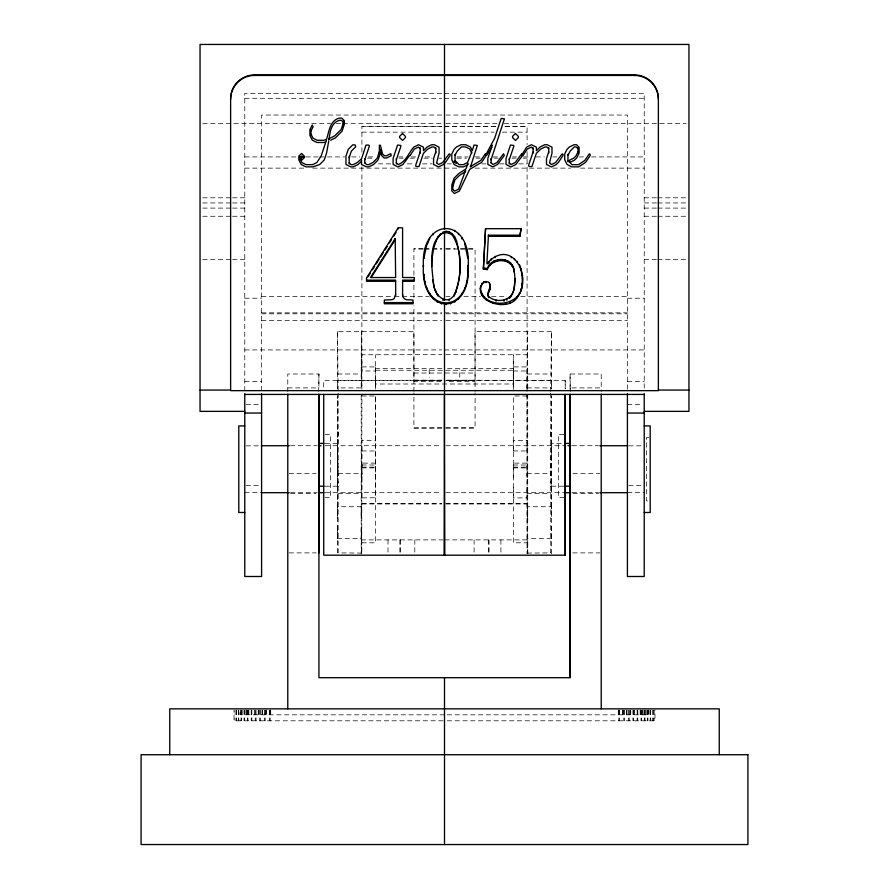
<?xml version="1.0" encoding="UTF-8"?>
<svg xmlns="http://www.w3.org/2000/svg" width="889" height="889" viewBox="0 0 889 889"><rect width="100%" height="100%" fill="white"/><g stroke="black" fill="none" stroke-linecap="round" stroke-linejoin="round"><path stroke-width="0.67" stroke-dasharray="4.45 3.33" d="M337.476 485.461L338.176 486.505M337.476 459.246L338.176 431.987M361.879 497.74L361.879 440.522L375.636 440.522M361.912 366.913L375.669 366.913L375.636 370.98L361.879 370.98L361.912 354.755L441.866 354.667M361.879 395.994L375.636 395.994L375.636 497.74L361.879 497.896M375.669 389.126L375.669 354.755M441.844 428.031L413.918 428.031L413.918 392.86M413.918 391.516L413.918 305.727M413.918 297.426L413.918 283.558M413.918 275.29L413.918 248.853L423.231 248.853M459.757 377.247L459.757 369.346M527.088 487.239L527.077 497.896L513.331 497.896L513.331 487.239M513.331 477.371L513.297 463.113L527.055 463.113L527.077 477.371M513.331 451.179L513.331 440.522L527.077 440.677M513.331 389.415L513.297 354.755L513.297 389.126M527.077 451.179L527.077 440.522M527.077 389.415L527.055 366.913L513.297 366.913M527.722 553.791L527.722 395.461M527.733 388.515L527.599 331.553L527.033 391.427M527.666 526.788L527.666 538.601L551.38 538.601L551.391 533.933M527.666 508.864L527.677 506.73L551.391 506.741L551.391 518.543M550.736 391.571L551.436 331.575L551.436 388.793L551.436 380.503L445.733 380.148M551.424 553.803L551.436 395.761L551.436 486.183L550.736 486.505M551.38 508.875L551.391 507.275M565.204 380.503L565.204 388.815L565.204 380.503L445.845 380.503L474.993 380.148M337.531 538.601L337.531 526.788L337.531 538.601L361.245 538.601L361.245 526.788L361.245 538.601M361.245 506.73L361.234 518.543L361.245 506.73L337.52 506.741L337.52 518.543L337.476 395.761L337.487 553.803M551.391 506.741L551.436 475.482M563.737 486.194L551.258 486.183L551.436 443.378L550.736 431.987M361.879 477.371L361.912 463.113L375.669 463.113L375.636 477.371M375.669 380.681L375.647 384.004L513.32 384.004L513.297 368.513L445.778 368.424M527.033 395.438L527.166 553.536L527.244 539.89M318.729 391.571L318.929 374.002L287.78 374.002L287.78 391.571M550.736 475.804L551.258 442.989M361.667 539.89L361.745 553.536L361.912 395.116M325.174 486.194L337.653 486.183L338.176 481.56M550.736 445.722L551.436 443.378L563.737 443.389M337.653 486.183L337.653 442.989M361.79 553.08L338.176 552.891L338.176 392.871M337.476 331.575L338.176 391.571M441.855 380.148L337.476 380.503L337.476 388.826L337.476 331.575L413.918 331.564L413.918 381.481L441.844 381.481M441.722 93.323L244.775 93.323L244.775 389.604M444.5 93.323L644.225 93.323L644.225 389.604M244.775 98.301L441.722 98.301M444.5 98.301L644.225 98.301M441.733 115.037L261.588 115.037L261.588 389.604M445.889 115.037L627.412 115.037L627.412 389.604M202.825 123.627L330.608 123.627M336.164 123.627L341.72 123.627M343.11 123.627L441.722 123.627M445.889 123.627L497.273 123.627M504.219 123.627L686.175 123.627M441.744 126.449L361.912 126.449L361.912 152.852M444.5 126.449L496.807 126.449M505.063 126.449L527.088 126.449L527.088 144.674M361.912 126.594L441.744 126.594M444.5 126.594L496.807 126.594M505.063 126.594L527.088 126.594M361.912 132.15L441.744 132.15M444.5 132.15L494.051 132.15M502.318 132.15L527.088 132.15M244.775 156.92L296.093 156.92M305.805 156.92L318.284 156.92M319.673 156.92L344.632 156.92M351.577 156.92L359.889 156.92M368.213 156.92L375.147 156.92M398.728 156.92L402.895 156.92M411.207 156.92L416.763 156.92M425.086 156.92L432.021 156.92M456.979 156.92L468.081 156.92M475.015 156.92L480.56 156.92M493.039 156.92L497.207 156.92M512.464 156.92L516.62 156.92M523.554 156.92L529.111 156.92M536.045 156.92L544.368 156.92M552.68 156.92L556.847 156.92M579.039 156.92L584.584 156.92M591.518 156.92L644.225 156.92M367.413 158.153L374.302 158.153M399.072 158.153L403.206 158.153M410.085 158.153L415.596 158.153M423.853 158.153L432.11 158.153M438.988 158.153L441.744 158.153M456.89 158.153L466.525 158.153M476.16 158.153L480.293 158.153M494.051 158.153L498.184 158.153M511.953 158.153L516.076 158.153M522.965 158.153L527.088 158.153M378.425 163.865L390.816 163.865M407.329 163.865L414.218 163.865M422.475 163.865L432.11 163.865M447.256 163.865L451.379 163.865M481.66 163.865L485.794 163.865M499.562 163.865L505.063 163.865M518.832 163.865L527.088 163.865M244.775 168.132L304.416 168.132M312.739 168.132L350.188 168.132M351.577 168.132L365.446 168.132M366.824 168.132L441.722 168.132M444.5 168.132L458.368 168.132M475.015 168.132L570.716 168.132M580.428 168.132L644.225 168.132M202.759 197.803L231.218 197.803M232.574 197.803L244.775 197.803M644.225 197.803L656.426 197.803M657.782 197.803L686.241 197.803M202.759 202.948L231.218 202.948M232.574 202.948L244.775 202.948M644.225 202.948L656.426 202.948M657.782 202.948L686.241 202.948M202.759 208.093L231.218 208.093M232.574 208.093L244.775 208.093M644.225 208.093L656.426 208.093M657.782 208.093L686.241 208.093M202.759 216.26L231.218 216.26M232.574 216.26L244.775 216.26M644.225 216.26L656.426 216.26M657.782 216.26L686.241 216.26M424.553 248.853L431.209 248.853M432.532 248.853L441.844 248.853M445.834 248.853L455.135 248.853M460.458 248.853L467.103 248.853M468.436 248.853L475.082 248.853L475.082 391.516M423.231 248.998L413.918 248.853M424.553 248.998L431.209 248.998M432.532 248.998L441.844 248.998M445.834 248.998L459.124 248.998M460.458 248.998L467.103 248.998M468.436 248.998L475.082 248.998M202.759 259.355L231.218 259.355M232.574 259.355L244.775 259.355M644.225 259.355L656.426 259.355M657.782 259.355L686.241 259.355M261.588 296.593L393.227 296.593M394.616 296.593L429.254 296.593M445.889 296.593L450.045 296.593M463.902 296.593L480.527 296.593M491.617 296.593L506.852 296.593M520.71 296.593L627.412 296.593M244.775 298.226L261.588 298.226M627.412 298.226L644.225 298.226M261.588 312.839L441.733 312.839M444.5 312.839L627.412 312.839M261.588 313.806L441.733 313.806M445.889 313.806L627.412 313.806M261.588 320.451L441.733 320.451M445.889 320.451L627.412 320.451M551.436 331.575L474.993 331.564L475.048 381.481L445.789 381.481M244.775 349.922L441.722 349.922M444.5 349.922L644.225 349.922M445.778 354.667L527.055 354.755M441.866 368.424L375.669 368.513M375.647 370.246L513.32 370.246M513.331 370.98L527.077 370.98M413.918 373.024L475.037 373.024M337.653 373.991L361.667 374.002L361.879 387.915L338.176 387.915M527.244 374.002L551.258 373.991M570.071 389.26L570.071 374.002L601.22 374.002L601.22 391.571M244.775 381.337L261.588 381.337M627.412 381.337L644.225 381.337M287.78 387.915L318.729 387.915M527.033 387.915L550.736 387.915M570.071 374.002L570.271 387.915L601.22 387.915M527.077 395.994L513.331 395.994L513.331 542.823L527.077 542.823L527.088 395.116M246.064 404.528L261.588 404.428M627.412 404.428L642.936 404.528M441.844 427.887L413.918 428.031M445.834 427.887L475.082 427.887M445.834 428.031L475.082 428.031L475.082 392.86M325.096 434.354L330.597 434.354L330.597 497.451L325.096 497.451M563.815 434.354L558.314 434.354L558.314 497.451L563.815 497.451M649.003 437.499L646.614 437.499L646.614 500.918L649.003 500.918M325.174 443.389L337.476 443.378L338.176 445.722M246.064 445.834L260.299 445.834M290.47 445.722L316.895 445.722M325.218 445.722L441.722 445.722M445.889 445.722L563.782 445.722M572.105 445.722L598.53 445.722M628.701 445.834L642.936 445.834M361.912 450.956L375.669 450.956M513.297 450.956L527.055 450.956M361.901 465.003L375.647 465.003M513.309 465.003L527.066 465.003M361.879 467.136L375.636 467.136M513.331 467.136L527.077 467.136M361.879 467.892L375.636 467.892M513.331 467.892L527.088 467.892M289.125 473.67L316.028 473.67M338.176 473.67L361.879 473.67M527.033 473.67L550.736 473.67M572.972 473.67L599.875 473.67M246.064 485.661L260.299 485.661M628.701 485.661L642.936 485.661M244.775 492.695L261.588 492.584M290.547 492.695L316.895 492.695M325.218 492.695L441.722 492.695M445.889 492.695L563.782 492.695M572.105 492.695L598.453 492.695M627.412 492.584L644.225 492.695M290.47 493.506L316.028 493.506M338.176 493.506L361.879 493.506M527.033 493.506L550.736 493.506M572.972 493.506L598.53 493.506M361.912 503.752L441.744 503.752M445.878 503.752L527.088 503.752M361.912 503.896L441.744 503.896M445.878 503.896L527.088 503.896M361.201 539.89L442.855 539.89M444.722 539.89L527.722 539.89L527.722 553.914M361.879 542.823L375.636 542.823L375.636 395.994M289.125 552.891L316.217 552.891M572.783 552.891L599.875 552.891M444.5 714.823L239.997 714.823L239.997 710.044M447.256 714.823L649.003 714.823L649.003 710.044M443.122 720.801L234.029 720.801L234.029 710.178M447.256 720.801L654.971 720.801L654.971 710.178M413.918 380.148L441.689 380.47L323.707 380.503L323.718 388.815M361.667 374.002L361.312 331.553L361.19 388.515M527.121 553.08L550.736 552.891L550.736 392.871M550.736 481.56L551.258 486.183M337.476 443.378L338.176 475.804M551.436 443.378L551.436 459.246M551.38 538.601L551.38 526.788M527.677 506.73L527.677 518.543M527.666 538.601L527.666 536.467M653.904 710.178L653.904 720.801M653.882 710.178L653.882 720.801M652.404 710.178L652.337 720.801M650.437 710.178L650.437 720.801M650.237 710.178L650.237 720.801M648.137 710.044L648.014 714.823M647.959 710.178L647.959 720.801M647.625 710.178L647.625 720.801M646.792 710.044L646.803 714.823M645.114 710.044L645.114 714.823M644.992 710.044L644.992 720.801M644.536 710.178L644.536 720.801M642.991 710.044L642.991 714.823M642.758 710.044L642.758 714.823M641.591 710.178L641.591 720.801M641.036 710.178L641.036 720.801M640.458 710.044L640.458 714.823M640.124 710.044L640.124 714.823M637.802 710.178L637.802 720.801M637.557 710.044L637.557 714.823M637.124 710.044L637.146 720.801M634.313 710.044L634.313 714.823M633.813 710.044L633.813 714.823M633.679 710.178L633.679 720.801M632.935 710.178L632.935 720.801M630.779 710.044L630.779 714.823M630.212 710.044L630.212 714.823M629.268 710.178L629.268 720.801M628.467 710.178L628.467 720.801M627.012 710.044L627.012 714.823M626.389 710.044L626.389 714.823M624.645 710.178L624.645 720.801M623.8 710.178L623.8 720.801M623.056 710.044L623.056 714.823M622.389 710.044L622.389 714.823M619.6 710.178L619.6 720.801M618.966 710.044L618.966 714.823M618.811 710.178L618.811 720.801M618.277 710.044L618.277 714.823M570.271 387.915L570.271 391.571M527.088 151.563L527.088 389.582M500.907 539.89L500.907 555.181M489.061 539.89L489.061 555.181M488.439 539.89L488.439 555.181M474.104 539.89L474.104 555.181M429.209 369.346L429.209 377.247M414.807 539.89L414.807 555.181M400.472 539.89L400.472 553.914M399.85 539.89L399.85 555.181M388.004 539.89L388.004 555.181M375.669 366.913L375.636 389.415M361.912 166.81L361.879 391.427M361.19 395.461L361.201 553.914M318.929 374.002L318.929 389.26M270.723 710.044L270.723 714.823M270.189 710.178L270.189 720.801M270.034 710.044L270.034 714.823M269.4 710.178L269.4 720.801M266.611 710.044L266.611 714.823M265.944 710.044L265.944 714.823M265.2 710.178L265.2 720.801M264.355 710.178L264.355 720.801M262.611 710.044L262.611 714.823M261.988 710.044L261.988 714.823M260.533 710.178L260.533 720.801M259.732 710.178L259.732 720.801M258.788 710.044L258.788 714.823M258.221 710.044L258.221 714.823M256.065 710.178L256.065 720.801M255.187 710.044L255.321 720.801M254.687 710.044L254.687 714.823M251.876 710.044L251.854 720.801M251.443 710.044L251.443 714.823M251.198 710.178L251.198 720.801M248.876 710.044L248.876 714.823M248.542 710.044L248.542 714.823M247.964 710.178L247.964 720.801M247.409 710.178L247.409 720.801M246.242 710.044L246.242 714.823M246.009 710.044L246.009 714.823M244.464 710.178L244.464 720.801M244.008 710.044L244.008 720.801M242.197 710.044L242.208 714.823M241.375 710.178L241.375 720.801M240.986 710.044L241.041 720.801M240.863 710.044L240.863 714.823M238.763 710.178L238.763 720.801M238.563 710.178L238.563 720.801M236.663 710.178L236.663 720.801M236.596 710.178L236.596 720.801M235.096 710.178L235.118 720.801"/><path stroke-width="1.33" d="M565.182 555.192L565.193 394.36L565.204 555.192L323.729 555.192L323.707 394.36M318.929 394.805L318.929 677.696L570.071 677.696L570.271 445.722M467.781 274.99L468.17 265.433C471.792 316.717 419.964 316.606 423.431 265.433L423.431 266.6C420.208 216.071 471.748 215.738 468.17 266.6M487.283 269.623L487.283 268.456C492.028 255.299 514.52 256.777 514.275 272.167C513.131 257.521 491.884 257.065 487.283 269.623L483.372 269.189L485.55 228.684L521.165 228.684L519.854 236.341L488.45 236.341L488.45 235.174L519.854 235.174L521.165 228.684M483.372 269.189L485.55 228.684M488.45 235.174L486.883 263.7C511.219 236.341 533.711 276.601 517.042 297.726C506.963 313.217 469.148 300.015 483.649 281.913L488.15 281.857L489.461 283.158C491.606 287.125 489.317 291.07 487.717 294.692L488.75 297.726L487.717 293.526L490.328 286.18M436.666 162.587L439.066 153.13L439.066 147.141L434.221 144.729L431.732 144.729L427.098 147.018L423.464 150.697L423.464 147.141L418.497 144.729L413.741 147.13C408.573 152.897 406.14 161.665 398.205 164.554L396.35 162.787M522.132 284.669L522.465 277.968M549.591 162.587L551.991 153.13L551.991 147.141L547.146 144.729L544.657 144.729L540.034 147.018L536.4 150.697L536.4 147.141L531.422 144.729L526.677 147.13L521.665 155.019L522.11 153.886M431.687 266.6C431.832 256.654 434.454 224.461 452.101 234.774C463.569 252.243 461.691 277.324 454.201 296.07L454.201 294.904C462.024 278.146 461.013 258.143 456.446 240.575C454.79 236.018 451.334 231.307 446.022 231.284C426.109 238.719 432.254 270.812 434.01 287.103L432.721 280.024L432.721 281.191M514.164 289.181L515.087 278.835L514.164 289.181L511.853 294.859M395.638 294.392L394.116 298.715L392.105 299.693L384.337 300.015L384.337 303.771L413.007 303.771L413.007 300.015L406.384 299.693L404.317 298.715L403.017 296.993L402.584 294.392M480.338 289.081L480.716 285.48M423.842 275.157L423.842 274.001C425.698 312.528 466.247 312.517 467.781 273.823M426.976 243.786L423.831 258.577L423.831 257.41M328.774 140.829L326.541 153.197L324.241 159.964L319.607 164.576L312.806 166.854L305.849 166.854L301.16 164.509L298.826 159.842L298.826 156.142L301.527 153.419L304.449 156.32L304.449 157.486L301.904 160.087L301.16 158.153L303.049 156.32L303.049 157.486L301.527 155.975L299.815 157.675M480.338 287.914C483.194 310.706 522.976 307.161 522.132 283.502M471.781 151.963L467.525 162.598L463.291 164.676L459.168 164.676L455.035 160.565M465.658 170.21L458.602 189.157L454.657 191.113L452.79 189.346M492.284 145.14L487.839 158.464L487.839 164.421L492.784 166.854L497.562 164.476L504.307 155.553L503.563 153.764L496.94 162.576L492.928 164.521L491.072 162.754M343.343 123.026L341.176 129.483L334.62 135.917L330.297 138.139M349.188 157.553L351.366 151.086L355.744 146.796L354.967 144.851L352.755 144.851L348.221 149.43L345.954 156.264L345.954 164.443L350.711 166.854L353.255 166.854L357.911 164.576L361.523 161.353M379.347 151.808L377.18 158.275L372.858 162.543L368.602 164.676L366.679 164.676L364.779 162.787M435.799 151.852L433.565 158.509L433.565 164.454L438.477 166.954L443.322 164.576L445.622 162.22L450.123 155.508L450.123 154.342L449.223 153.853L442.666 162.543L438.599 164.554L436.577 162.787M452.79 186.334L454.968 179.878L459.291 175.578L465.658 171.377M470.548 166.721L477.304 145.44L474.048 145.04L472.27 150.574L470.503 147.085L465.78 144.729L461.091 144.729L456.435 147.018L454.068 149.363L451.801 153.975L451.801 159.842L454.135 164.509L458.857 166.854L463.58 166.854L467.892 164.698L467.892 163.532L466.092 168.754L458.668 173.644L454.068 178.211L451.801 185.045L451.801 190.879L454.412 193.546L459.346 191.068L469.67 169.366L481.627 162.309L486.161 155.508L486.161 154.342L485.261 153.853L480.882 160.376L470.125 166.81M491.072 159.753L504.43 118.815L501.196 118.448L494.584 138.384L485.694 154.997L486.561 155.486L491.861 147.152M548.735 151.852L546.491 158.509L546.491 164.454L551.402 166.954L556.247 164.576L558.548 162.22L563.048 155.508L563.048 154.342L562.148 153.853L555.592 162.543L551.524 164.554L549.502 162.787M364.779 159.776L369.224 146.607L369.224 145.44L368.202 145.04L365.99 145.096L361.579 158.742L357.267 162.543L353.011 164.676L351.111 164.676L349.188 162.787M396.35 159.776L400.783 146.607L400.783 145.44L397.561 145.04L393.116 158.486L393.116 164.443L397.928 166.954L402.839 164.576L409.64 155.508M420.208 151.852L415.763 164.987L415.763 166.154L416.785 166.554L418.997 166.554L423.408 153.353L427.72 149.13L431.976 146.974L433.91 146.974L435.799 148.852M509.275 159.776L513.72 146.607L513.72 145.44L510.486 145.04L506.041 158.486L506.041 164.443L510.864 166.954L515.764 164.576L522.576 155.508M533.133 151.852L528.688 164.987L528.688 166.154L529.722 166.554L531.922 166.554L536.334 153.353L540.656 149.13L544.913 146.974L546.835 146.974L548.735 148.852M325.518 142.907L321.129 156.075L316.817 162.598L312.528 164.676L306.127 164.676L301.904 162.598L299.815 158.398M488.75 296.559C497.24 304.038 512.975 300.549 514.164 288.014M427.531 243.842L429.731 238.196M310.939 131.027L313.117 126.727L312.217 125.038L309.917 129.616L309.917 135.45L312.283 140.14L316.995 142.496L323.863 142.496L326.23 141.718L326.23 140.551M578.083 151.752L575.916 156.02L573.827 158.086L569.416 160.309L569.949 162.376L574.45 160.153L576.817 157.798L579.117 153.197L579.117 147.263L576.561 144.729L574.016 144.729L569.36 147.018L566.993 149.363L564.726 153.975L564.726 159.842L567.06 164.509L571.783 166.854L578.706 166.854L585.64 162.309L590.174 155.508L590.174 154.342L589.274 153.853L584.895 160.376L578.461 164.676L572.094 164.676L567.96 160.565M455.035 155.386L457.202 151.152L461.402 146.918L465.536 146.918L469.725 148.985L471.781 153.13M567.96 155.386L570.138 151.152L574.327 146.918L576.161 146.918L578.083 148.807M402.584 281.291L414.307 281.291L414.307 277.535L402.584 277.535L402.584 227.817L398.239 227.817L366.535 277.968L366.535 281.291L395.638 281.291M368.002 276.801L370.213 273.301M372.424 269.8L374.647 266.311M376.114 263.977L379.07 259.31M380.536 256.977L383.492 252.309M384.97 249.976L387.182 246.475M389.393 242.986L391.604 239.485M393.816 235.985L396.027 232.485M395.194 238.63L370.435 277.535L395.638 277.535L395.194 238.63L395.194 239.797L371.169 277.557M410.051 155.542L414.363 149.041L418.375 147.096L420.208 148.852M522.976 155.542L527.299 149.041L531.3 147.096L533.133 148.852M521.665 153.853L515.142 162.543L511.142 164.554L509.275 162.787M454.201 294.904C447.556 306.172 434.654 295.693 434.01 285.936M487.739 263.9L489.45 261.955M330.675 140.206L335.264 137.984L342.076 131.15L344.343 124.316L344.343 120.671L341.787 118.137L339.276 118.137C329.786 120.571 329.063 131.639 326.541 139.351L323.74 140.306L317.251 140.306L313.05 138.206L310.939 134.028M444.1 555.181L444.456 394.36L444.811 555.181M254.521 74.887L634.479 74.887A23.892 23.781 0 0 1 658.371 98.657L658.371 390.649L230.629 390.649L230.629 98.657A23.892 23.781 0 0 1 254.521 74.887L254.521 75.465A23.892 23.781 0 0 0 230.629 99.246M254.521 75.465L634.479 75.465A23.892 23.781 0 0 1 658.371 99.246M366.535 280.135L395.638 280.135L395.638 295.559M414.307 280.135L402.584 280.135L402.584 295.559M384.337 302.604L413.007 302.604M200.047 390.071L230.629 390.071M658.371 390.071L688.953 390.071M244.775 394.427L644.225 394.427M244.775 411.363L200.047 411.363L200.047 44.45L688.953 44.45L688.953 411.363L644.225 411.363M244.775 413.041L261.588 413.041M627.412 413.041L644.225 413.041M244.775 425.92L238.797 425.92L238.797 512.497L244.775 512.497M644.225 425.92L650.203 425.92L650.203 512.497L644.225 512.497M319.707 443.4L323.807 443.389M261.422 445.722L289.158 445.722M318.284 445.722L321.062 445.722M567.938 445.722L570.716 445.722M599.842 445.722L627.578 445.722M319.707 486.205L323.985 486.194M261.422 492.695L289.158 492.695M318.284 492.695L323.829 492.695M565.171 492.695L570.716 492.695M599.842 492.695L627.578 492.695M318.929 552.891L318.729 445.722M565.104 443.389L569.204 443.4M564.926 486.194L569.204 486.205M483.372 268.022L487.283 268.456M454.912 162.598L456.368 163.343M343.343 122.215L341.42 120.326L339.52 120.326C330.975 122.593 329.986 132.383 328.963 139.684L328.963 138.517M434.454 288.358L437.455 295.081M522.465 279.135L521.165 269.789L519.543 264.711M467.781 257.054L467.781 258.221L464.636 243.219M490.328 287.347L489.461 283.158M380.381 150.53L381.648 155.508L384.104 157.986L386.648 157.986L391.249 155.731L390.727 153.664L386.404 155.831L384.515 155.831L382.526 153.853L380.381 145.229L379.347 145.229L379.347 152.975M514.275 271.001L515.087 280.002M719.245 754.717L719.245 708.855L169.755 708.855L169.755 754.717M644.225 393.738L644.225 576.494L627.412 576.494L627.412 393.738M634.479 74.887L634.479 75.465M601.22 394.16L601.22 708.855M578.083 147.641L578.083 152.919M570.271 394.16L570.271 445.467M570.071 394.805L570.071 677.696M567.96 154.219L567.96 161.731M548.735 147.685L548.735 153.019M533.133 147.685L533.133 153.019M521.165 268.622L521.165 269.789M521.11 288.447L521.11 289.614M519.854 235.174L519.854 236.341M519.42 292.803L519.42 293.97M517.265 261.322L517.265 262.488M517.042 296.559L517.042 297.726M514.464 258.577L514.464 259.744M513.964 299.582L513.964 300.749M511.831 264.778L511.831 265.944M511.297 256.621L511.297 257.788M511.397 294.826L511.397 295.993L509.341 298.448L509.341 297.282M510.142 301.749L510.142 302.916M509.997 262.422L509.997 263.589M509.275 158.609L509.275 163.954M507.752 260.733L507.752 261.899M506.886 299.037L506.886 300.204M505.597 303.038L505.597 304.205M505.108 259.721L505.108 260.888M504.019 300.093L504.019 301.26M502.052 259.377L502.052 260.544M500.318 303.471L500.318 304.638M497.607 259.81L497.607 260.977M496.14 300.015L496.14 301.182M495.34 256.354L495.34 257.521M493.806 261.11L493.806 262.277M492.928 302.338L492.928 303.505M491.161 258.843L491.161 259.999M491.072 158.586L491.072 162.876M490.439 263.811L490.439 264.978M490.006 288.503L490.006 289.67M489.028 290.292L489.028 291.459M487.717 293.526L487.717 294.692M486.416 298.937L486.416 300.104M485.983 281.424L485.983 282.591M483.76 296.548L483.76 297.704M483.649 281.913L483.649 283.08M481.86 283.369L481.86 284.536M481.86 293.915L481.86 295.07M480.716 291.036L480.716 292.192M466.603 249.653L466.603 250.82M466.603 281.268L466.603 282.435M464.636 287.758L464.636 288.925M461.88 237.763L461.88 238.93M461.88 293.314L461.88 294.481M458.524 233.418L458.524 234.585M458.524 297.759L458.524 298.926M456.446 240.575L456.446 241.741M456.224 290.936L456.224 292.103M455.035 154.219L455.035 161.731M454.757 230.307L454.757 231.473M454.757 300.938L454.757 302.104M454.49 236.507L454.49 237.674M454.135 161.153L454.135 162.309M452.79 185.168L452.79 189.468M452.101 233.607L452.101 234.774M450.59 302.838L450.59 304.005M449.278 231.862L449.278 233.029M449.101 299.449L449.101 300.615M446.022 231.284L446.022 232.44M446.022 303.471L446.022 304.638M444.5 44.45L444.5 74.887M444.5 75.465L444.5 229.584M444.5 232.362L444.5 300.404M444.5 303.171L444.5 394.427M444.5 677.696L444.5 844.55M443.1 231.862L443.1 233.029M443.1 299.449L443.1 300.615M441.433 302.849L441.433 304.016M440.433 233.607L440.433 234.774M437.999 236.507L437.999 237.674M437.999 294.904L437.999 296.07M437.221 300.993L437.221 302.149M435.799 147.685L435.799 153.019M435.81 240.575L435.81 241.741M435.81 290.936L435.81 292.103M433.399 297.882L433.399 299.048M433.11 233.663L433.11 234.818M429.954 293.526L429.954 294.692M427.098 288.047L427.098 289.214M425.009 250.198L425.009 251.354M425.064 281.535L425.064 282.702M420.208 147.685L420.208 153.019M398.239 227.817L398.239 228.984M396.35 158.609L396.35 163.954M380.381 149.363L380.381 153.13L378.081 159.964L373.48 164.576L368.846 166.854L366.368 166.854L361.523 164.443L361.523 160.187M364.779 158.609L364.779 162.909M349.188 156.386L349.188 163.954M343.343 121.048L343.343 124.193M318.729 394.16L318.729 445.467M310.939 129.861L310.939 135.195M299.815 156.508L299.815 159.564M287.78 394.16L287.78 708.855M261.588 393.738L261.588 576.494L244.775 576.494L244.775 393.738M402.528 133.472L399.606 136.384L399.606 137.551L402.528 140.451L405.451 137.551L405.451 136.384L402.528 133.472M515.453 133.472L512.542 136.384L512.542 137.551L515.453 140.451L518.376 137.551L518.376 136.384L515.453 133.472M747.916 754.717L141.084 754.717L141.084 844.55L747.916 844.55L747.916 754.717"/></g></svg>
